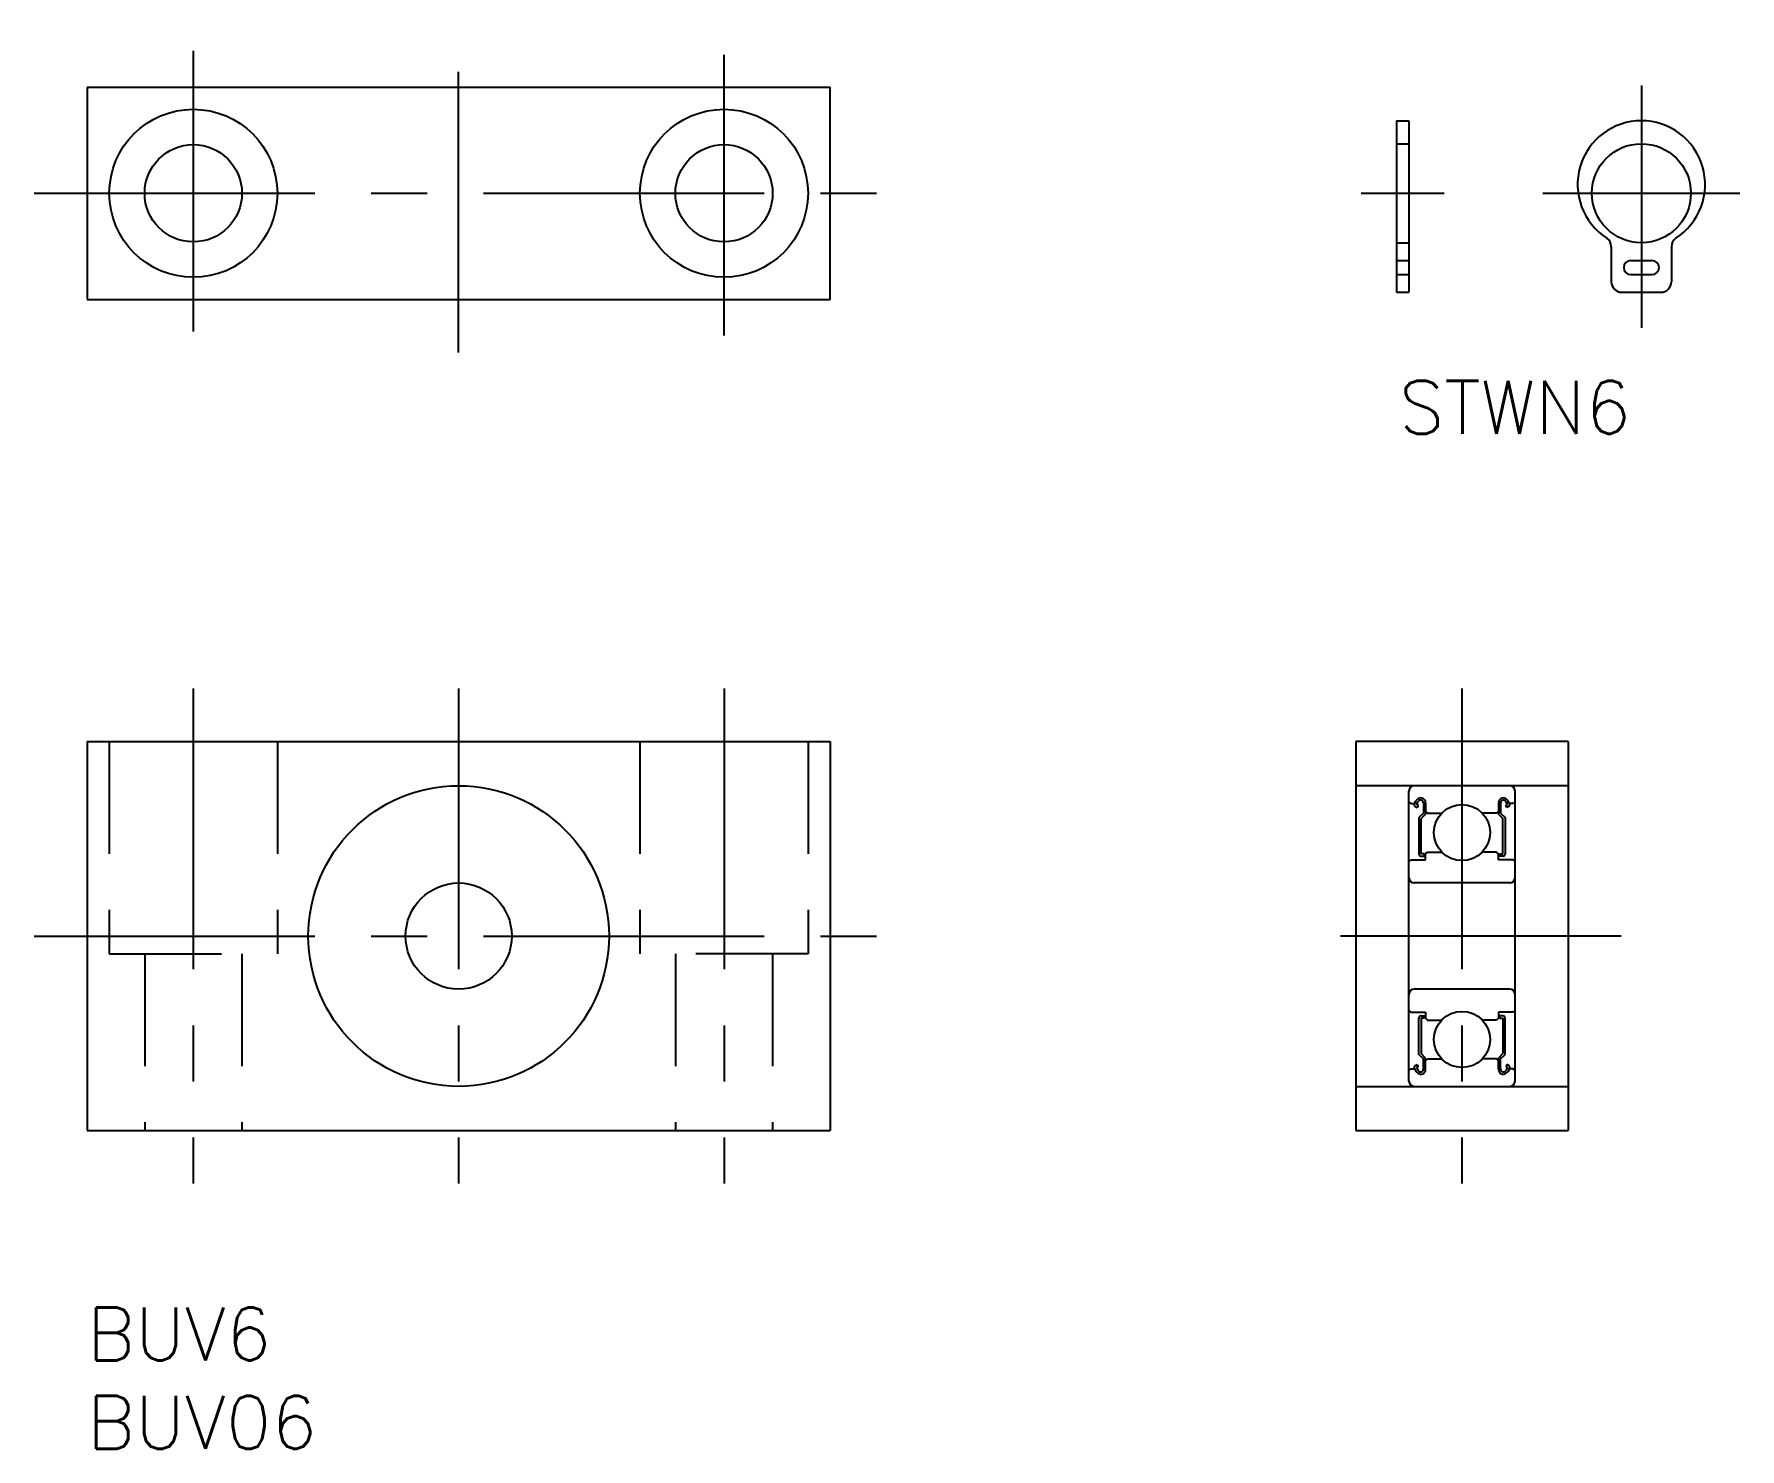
# Model space of a CAD drawing. Extents: x -3 to 93.4, y -8 to 72.
import ezdxf

# ---------------------------------------------------------------- set-up
doc = ezdxf.new("R2010")
doc.units = 0
doc.header["$LTSCALE"] = 0.5
doc.linetypes.add('CENTER', pattern=[50.8, 31.75, -6.35, 6.35, -6.35])
doc.linetypes.add('DASHED', pattern=[19.05, 12.7, -6.35])
for name, color, linetype in [('MSM_CENTER', 1, 'CENTER'), ('MSM_CONTINUOUS', 7, 'CONTINUOUS'), ('MSM_DASHED', 4, 'DASHED'), ('MSM_PART_NUMBER', 7, 'CONTINUOUS')]:
    doc.layers.add(name, color=color, linetype=linetype)
doc.styles.get("Standard").update_dxf_attribs({"font": 'txt.shx', "height": 3, "bigfont": 'bigfont.shx'})

# ---------------------------------------------------------------- blocks, each defined once
blk = doc.blocks.new('*U2')
at = {"layer": 'MSM_PART_NUMBER'}
blk.add_text('BUV6', height=3, dxfattribs=at).set_placement((0, -3))
blk = doc.blocks.new('*U3')
at = {"layer": 'MSM_PART_NUMBER'}
blk.add_text('BUV06', height=3, dxfattribs=at).set_placement((0, -8))
blk = doc.blocks.new('*U5')
at = {"layer": 'MSM_PART_NUMBER'}
blk.add_text('STWN6', height=3, dxfattribs=at).set_placement((74.15, 49.4))

msp = doc.modelspace()

# ---------------------------------------------------------------- linework, layer by layer
at = {"layer": 'MSM_CENTER'}
for p, q in [((21, 54), (21, 72)), ((6, 71.05), (6, 54.95)), ((36, 54.95), (36, 71.05)), ((87.859, 69.1), (87.859, 55.4)), ((-3, 63), (45, 63)), ((72.019, 63), (76.719, 63)), ((82.289, 63), (93.428, 63)), ((6, 35), (6, 7)), ((21, 35), (21, 7)), ((36, 35), (36, 7)), ((77.719, 35), (77.719, 7)), ((-3, 21), (45, 21)), ((86.719, 21), (68.719, 21))]:
    msp.add_line(p, q, dxfattribs=at)
at = {"layer": 'MSM_CONTINUOUS'}
for p, q in [((0, 69), (42, 69)), ((0, 69), (0, 57)), ((42, 57), (42, 69)), ((74.019, 67.1), (74.019, 57.4)), ((74.019, 67.1), (74.719, 67.1)), ((74.719, 67.1), (74.719, 57.4)), ((86.159, 59.977), (86.159, 58)), ((87.859, 60.2), (87.859, 59.2)), ((89.559, 59.977), (89.559, 58)), ((87.259, 59.2), (88.459, 59.2)), ((87.259, 58.4), (88.459, 58.4)), ((87.859, 58.4), (87.859, 57.4)), ((0, 57), (42, 57)), ((74.019, 57.4), (74.719, 57.4)), ((86.759, 57.4), (88.959, 57.4)), ((0, 32), (42, 32)), ((0, 32), (0, 10)), ((42, 32), (42, 10)), ((83.719, 32), (71.719, 32)), ((71.719, 31.991), (71.719, 10.009)), ((83.719, 31.991), (83.719, 10.009)), ((83.719, 29.5), (71.719, 29.5)), ((74.719, 12.8), (74.719, 29.2)), ((80.719, 12.8), (80.719, 29.2)), ((74.719, 28.6), (74.819, 28.5)), ((74.819, 28.5), (75.033, 28.5)), ((75.033, 28.5), (75.136, 28.673)), ((75.079, 28.329), (75.188, 28.266)), ((75.142, 28.437), (75.244, 28.61)), ((75.251, 28.374), (75.142, 28.437)), ((75.188, 28.266), (75.251, 28.374)), ((75.535, 28.532), (75.535, 27.95)), ((75.661, 28.532), (75.661, 27.898)), ((75.661, 28.05), (75.761, 27.95)), ((79.778, 28.05), (79.678, 27.95)), ((79.778, 28.532), (79.778, 27.898)), ((79.903, 28.532), (79.903, 27.95)), ((80.188, 28.374), (80.297, 28.437)), ((80.251, 28.266), (80.188, 28.374)), ((80.297, 28.437), (80.194, 28.61)), ((80.36, 28.329), (80.251, 28.266)), ((80.405, 28.5), (80.303, 28.673)), ((80.619, 28.5), (80.405, 28.5)), ((80.719, 28.6), (80.619, 28.5)), ((75.535, 27.95), (75.284, 27.699)), ((75.284, 27.699), (75.284, 25.646)), ((75.661, 27.898), (75.41, 27.647)), ((75.41, 25.646), (75.41, 27.647)), ((75.761, 27.95), (76.575, 27.95)), ((79.678, 27.95), (78.864, 27.95)), ((79.778, 27.898), (80.029, 27.647)), ((79.903, 27.95), (80.154, 27.699)), ((80.029, 25.646), (80.029, 27.647)), ((80.154, 27.699), (80.154, 25.646)), ((74.719, 25.2), (74.819, 25.3)), ((74.819, 25.3), (75.661, 25.3)), ((75.598, 25.646), (75.41, 25.646)), ((75.41, 25.52), (75.598, 25.52)), ((75.598, 25.52), (75.598, 25.646)), ((75.661, 25.65), (75.761, 25.75)), ((75.661, 25.3), (75.661, 25.65)), ((75.761, 25.75), (76.575, 25.75)), ((79.678, 25.75), (78.864, 25.75)), ((79.778, 25.65), (79.678, 25.75)), ((79.778, 25.3), (79.778, 25.65)), ((80.619, 25.3), (79.778, 25.3)), ((79.84, 25.52), (79.84, 25.646)), ((79.84, 25.646), (80.029, 25.646)), ((80.029, 25.52), (79.84, 25.52)), ((80.719, 25.2), (80.619, 25.3)), ((80.419, 24), (75.019, 24)), ((80.419, 18), (75.019, 18)), ((74.719, 16.8), (74.819, 16.7)), ((74.819, 16.7), (75.661, 16.7)), ((75.41, 16.48), (75.598, 16.48)), ((75.598, 16.48), (75.598, 16.354)), ((75.661, 16.7), (75.661, 16.35)), ((80.619, 16.7), (79.778, 16.7)), ((79.778, 16.7), (79.778, 16.35)), ((79.84, 16.48), (79.84, 16.354)), ((80.029, 16.48), (79.84, 16.48)), ((80.719, 16.8), (80.619, 16.7)), ((75.284, 14.301), (75.284, 16.354)), ((75.41, 16.354), (75.41, 14.353)), ((75.598, 16.354), (75.41, 16.354)), ((75.661, 16.35), (75.761, 16.25)), ((75.761, 16.25), (76.575, 16.25)), ((79.678, 16.25), (78.864, 16.25)), ((79.778, 16.35), (79.678, 16.25)), ((79.84, 16.354), (80.029, 16.354)), ((80.029, 16.354), (80.029, 14.353)), ((80.154, 14.301), (80.154, 16.354)), ((74.719, 13.4), (74.819, 13.5)), ((74.819, 13.5), (75.033, 13.5)), ((75.033, 13.5), (75.136, 13.327)), ((75.079, 13.671), (75.188, 13.734)), ((75.251, 13.626), (75.142, 13.563)), ((75.142, 13.563), (75.244, 13.39)), ((75.188, 13.734), (75.251, 13.626)), ((75.535, 14.05), (75.284, 14.301)), ((75.661, 14.102), (75.41, 14.353)), ((75.535, 13.468), (75.535, 14.05)), ((75.661, 13.468), (75.661, 14.102)), ((75.661, 13.95), (75.761, 14.05)), ((75.761, 14.05), (76.575, 14.05)), ((79.678, 14.05), (78.864, 14.05)), ((79.778, 13.95), (79.678, 14.05)), ((79.778, 14.102), (80.029, 14.353)), ((79.778, 13.468), (79.778, 14.102)), ((79.903, 14.05), (80.154, 14.301)), ((79.903, 13.468), (79.903, 14.05)), ((80.251, 13.734), (80.188, 13.626)), ((80.188, 13.626), (80.297, 13.563)), ((80.297, 13.563), (80.194, 13.39)), ((80.36, 13.671), (80.251, 13.734)), ((80.405, 13.5), (80.303, 13.327)), ((80.619, 13.5), (80.405, 13.5)), ((80.719, 13.4), (80.619, 13.5)), ((71.719, 12.5), (83.719, 12.5)), ((0, 10), (42, 10)), ((71.719, 10), (83.719, 10))]:
    msp.add_line(p, q, dxfattribs=at)
for centre, radius in [((6, 63), 4.75), ((36, 63), 4.75), ((6, 63), 2.75), ((36, 63), 2.75), ((87.859, 63), 2.8), ((21, 21), 8.5), ((77.719, 26.85), 1.587), ((21, 21), 3), ((77.719, 15.15), 1.587)]:
    msp.add_circle(centre, radius, dxfattribs=at)
for centre, radius, start, end in [((87.859, 63.496), 3.604, 302.85053, 237.14947), ((85.559, 59.977), 0.6, 0, 54.90037), ((90.159, 59.977), 0.6, 125.09963, 180.00001), ((87.259, 58.8), 0.4, 90, 270), ((88.459, 58.8), 0.4, 270, 90), ((86.759, 58), 0.6, 179.99999, 270), ((88.959, 58), 0.6, 270, 0), ((75.019, 29.2), 0.3, 90, 180), ((80.419, 29.2), 0.3, 0, 90), ((75.142, 28.437), 0.126, 149.99264, 240.00259), ((75.38, 28.532), 0.282, 0, 150.00169), ((75.38, 28.532), 0.156, 0, 150.00191), ((80.059, 28.532), 0.282, 29.99831, 180), ((80.059, 28.532), 0.156, 29.99809, 180), ((80.297, 28.437), 0.126, 299.99741, 30.00736), ((75.41, 25.646), 0.126, 180.00005, 270.00003), ((80.029, 25.646), 0.126, 269.99997, 359.99995), ((75.019, 24.3), 0.3, 180, 270), ((80.419, 24.3), 0.3, 270, 0), ((75.019, 17.7), 0.3, 90, 180), ((80.419, 17.7), 0.3, 0, 90), ((75.41, 16.354), 0.126, 89.99997, 179.99995), ((80.029, 16.354), 0.126, 0.00005, 90.00003), ((75.142, 13.563), 0.126, 119.99741, 210.00736), ((80.297, 13.563), 0.126, 329.99264, 60.00259), ((75.019, 12.8), 0.3, 180, 270), ((75.38, 13.468), 0.282, 209.99831, 0), ((75.38, 13.468), 0.156, 209.99809, 0), ((80.059, 13.468), 0.282, 180, 330.00169), ((80.059, 13.468), 0.156, 180, 330.00191), ((80.419, 12.8), 0.3, 270, 0)]:
    msp.add_arc(centre, radius, start, end, dxfattribs=at)
at = {"layer": 'MSM_DASHED'}
for p, q in [((74.019, 65.8), (74.719, 65.8)), ((74.019, 60.2), (74.719, 60.2)), ((74.019, 59.2), (74.719, 59.2)), ((74.019, 58.4), (74.719, 58.4)), ((1.25, 32), (1.25, 20)), ((10.75, 32), (10.75, 20)), ((31.25, 32), (31.25, 20)), ((40.75, 32), (40.75, 20)), ((1.25, 20), (10.75, 20)), ((3.25, 20), (3.25, 10)), ((8.75, 20), (8.75, 10)), ((40.75, 20), (31.25, 20)), ((33.25, 20), (33.25, 10)), ((38.75, 20), (38.75, 10))]:
    msp.add_line(p, q, dxfattribs=at)

# ---------------------------------------------------------------- block references
at = {"layer": 'MSM_CONTINUOUS'}
for name in ['*U5', '*U2', '*U3']:
    msp.add_blockref(name, (0, 0), dxfattribs=at)

doc.saveas('drawing.dxf')
